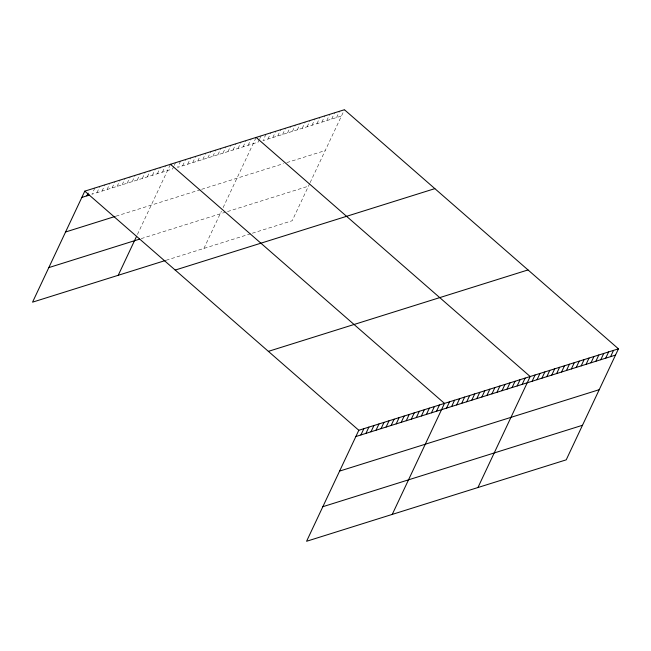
<?xml version="1.0" encoding="UTF-8"?>
<svg xmlns="http://www.w3.org/2000/svg" width="651" height="651" viewBox="0 0 651 651"><rect width="100%" height="100%" fill="white"/><g stroke="black" fill="none" stroke-linecap="round" stroke-linejoin="round"><path stroke-width="0.49" stroke-dasharray="3.25 2.44" d="M94.867 188.001L91.913 194.267L172.556 168.975L173.817 166.29M96.95 192.688L99.904 186.414M101.995 191.101L104.941 184.835M107.033 189.522L109.563 184.152M112.078 187.944L115.024 181.678M117.115 186.365L120.061 180.091M122.152 184.778L125.106 178.512M127.197 183.2L130.143 176.934M132.234 181.621L135.18 175.355M137.271 180.042L140.225 173.768M142.317 178.455L145.263 172.189M147.354 176.877L150.308 170.611M152.391 175.298L155.345 169.032M157.436 173.719L160.382 167.445M162.473 172.133L165.427 165.867M137.426 234.498L170.464 164.288M174.24 165.395L175.501 162.709M180.547 161.123L177.593 167.397L258.105 142.146L259.367 139.46M182.638 165.81L185.584 159.544M187.675 164.231L190.629 157.965M192.712 162.652L195.666 156.386M197.758 161.074L200.28 155.695M202.795 159.487L205.749 153.221M207.84 157.908L210.786 151.642M212.877 156.33L215.823 150.064M217.914 154.751L220.868 148.477M222.959 153.164L225.905 146.898M227.996 151.585L230.942 145.319M233.034 150.007L235.987 143.741M238.079 148.428L241.025 142.154M243.116 146.841L246.07 140.575M248.153 145.263L251.107 138.997M203.909 248.413L221.43 211.184M223.106 207.62L256.144 137.418M259.79 138.565L261.051 135.88M265.958 134.342L263.004 140.608L341.474 116M267.911 139.07L270.857 132.804M272.818 137.532L275.764 131.266M277.717 135.994L280.671 129.728M282.624 134.456L285.569 128.19M287.53 132.918L290.476 126.652M292.429 131.38L295.383 125.106M297.336 129.842L300.282 123.568M302.243 128.304L305.189 122.03M307.142 126.766L310.096 120.492M312.049 125.228L314.994 118.954M316.956 123.69L319.901 117.416M321.854 122.152L324.808 115.878M326.761 120.614L329.715 114.34M331.668 119.076L334.614 112.802M336.567 117.538L339.521 111.264M309.713 183.501L292.193 220.73L251.319 233.546M310.128 182.606L344.428 109.726M115.968 216.181L199.971 189.84M201.655 189.311L283.527 163.629M286.798 162.604L325.215 150.56M141.218 238.616L225.083 212.316M227.533 211.551L308.452 186.17M166.111 260.27L250.505 233.807"/><path stroke-width="0.98" d="M618.45 348.838L358.807 430.27L306.572 541.274L566.215 459.842L618.45 348.838L344.428 109.726L84.785 191.158L32.55 302.162L165.273 260.538M86.876 195.845L88.137 193.16M118.23 275.292L136.588 236.272M360.898 434.958L363.852 428.692M365.943 433.379L368.889 427.105M370.98 431.8L373.926 425.526M376.018 430.213L378.972 423.947M381.063 428.635L384.009 422.369M386.1 427.056L389.046 420.782M391.137 425.477L394.091 419.203M396.182 423.891L399.128 417.625M401.219 422.312L404.173 416.046M406.257 420.733L409.21 414.459M411.302 419.154L414.248 412.88M416.339 417.568L419.293 411.302M421.384 415.989L424.33 409.723M426.421 414.41L429.367 408.136M431.458 412.832L434.412 406.558M436.504 411.245L439.449 404.979M392.26 514.396L444.487 403.4L170.464 164.288M446.578 408.087L449.532 401.813M451.623 406.509L454.569 400.235M456.66 404.922L459.614 398.656M461.697 403.343L464.651 397.077M466.743 401.765L469.688 395.491M471.78 400.186L474.734 393.912M476.825 398.599L479.771 392.333M481.862 397.02L484.808 390.755M486.899 395.442L489.853 389.168M491.944 393.863L494.89 387.589M496.982 392.276L499.935 386.01M502.019 390.698L504.973 384.432M507.064 389.119L510.01 382.845M512.101 387.54L515.055 381.266M517.138 385.953L520.092 379.688M522.183 384.375L525.129 378.109M477.94 487.526L530.174 376.522L256.144 137.418M532.127 381.258L535.073 374.984M537.034 379.72L539.98 373.446M541.933 378.182L544.887 371.908M546.84 376.644L549.786 370.37M551.747 375.106L554.693 368.832M556.646 373.568L559.6 367.294M561.553 372.03L564.498 365.756M566.46 370.492L569.405 364.218M571.358 368.954L574.312 362.68M576.265 367.416L579.219 361.142M581.172 365.878L584.118 359.604M586.071 364.34L589.025 358.066M590.978 362.802L593.932 356.528M595.885 361.264L598.83 354.99M600.783 359.726L603.737 353.452M605.69 358.18L608.644 351.914M610.597 356.642L613.543 350.376M81.831 197.424L89.39 195.056M65.572 231.992L115.129 216.449M48.817 267.602L139.534 239.145M175.209 270.067L434.852 188.635M268.383 351.361L528.018 269.929M355.861 436.536L615.504 355.104M339.594 471.096L599.237 389.672M322.839 506.706L582.482 425.282M84.785 191.158L358.807 430.27"/></g></svg>
